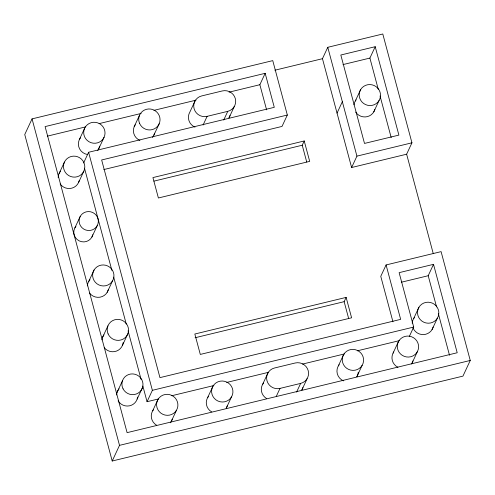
<?xml version="1.0" encoding="UTF-8"?>
<svg xmlns="http://www.w3.org/2000/svg" width="495" height="495" viewBox="0 0 495 495"><rect width="100%" height="100%" fill="white"/><g stroke="black" fill="none" stroke-linecap="round" stroke-linejoin="round"><path stroke-width="0.74" d="M103.826 169.556L282.02 126.423L287.329 115.032L272.757 60.625L32.051 118.88L24.75 134.541L112.21 461.012L462.949 376.12L470.25 360.459L441.095 251.633L386.081 264.949L380.766 276.34L392.95 321.806M59.122 173.473L64.437 162.088M79.349 139.596L84.664 128.211M83.599 162.991L88.599 152.274L274.286 107.328L265.172 73.322L45.101 126.59L127.097 432.649L457.201 352.749L433.515 264.336L399.131 272.658L413.702 327.065L409.328 336.445M78.532 182.575L83.841 171.183A10.717 10.457 25 0 0 73.13 156.16A10.717 10.457 25 0 0 65.439 172.557A10.717 10.457 25 0 0 83.841 171.183M98.746 148.723L104.055 137.332A10.717 10.457 25 0 0 93.363 122.296A10.717 10.457 25 0 0 85.654 138.68A10.717 10.457 25 0 0 104.055 137.332M74.887 227.855L80.196 216.463M134.238 126.565L139.553 115.174M91.922 237.018L97.237 225.627A9.671 9.436 25 0 0 88.345 211.569A9.671 9.436 25 0 0 80.567 225.943A9.671 9.436 25 0 0 97.237 225.627M153.889 135.123L159.204 123.738M88.766 281.383L94.075 269.992M195.166 100.689L189.857 112.08A10.717 10.457 25 0 0 194.974 127.141M107.198 292.316L112.507 280.925A10.717 10.457 25 0 0 103.344 264.955A10.717 10.457 25 0 0 94.025 280.492A10.717 10.457 25 0 0 112.507 280.925M102.62 337.25L107.929 325.858M203.068 125.049L207.127 116.344L227.756 111.344A10.717 10.457 25 0 0 235.342 98.647A10.717 10.457 25 0 0 222.292 90.944L201.663 95.937A10.717 10.457 25 0 0 194.077 108.634A10.717 10.457 25 0 0 207.127 116.344M223.697 120.056L227.756 111.344M122.494 345.269L127.809 333.877M234.253 106.592L228.944 117.983A10.717 10.457 25 0 0 230.014 115.471M266.595 109.847L259.863 84.713L265.172 73.322M117.092 392.312L122.407 380.927M137.171 399.026L142.486 387.635M112.21 461.012L119.512 445.351L32.051 118.88M158.326 398.982L147.058 401.711L152.373 390.32L88.599 152.274M152.701 410.77L158.016 399.378M406.63 154.205L351.617 167.52L322.462 58.695L327.77 47.303L382.79 33.988L411.945 142.814L406.63 154.205L433.187 253.335M171.159 421.666L176.468 410.275A10.717 10.457 25 0 0 167.273 394.329A10.717 10.457 25 0 0 157.985 409.879A10.717 10.457 25 0 0 176.468 410.275M306.721 161.995L302.235 145.239L304.227 140.964L152.924 177.587L158.394 197.988L309.691 161.37L304.227 140.964M337.039 113.108L342.348 101.716M207.721 397.454L213.029 386.063M378.254 89.286L369.895 58.076L375.21 46.691L340.82 55.013L364.506 143.432L398.896 135.104L375.21 46.691M355.317 100.999L360.632 89.614M231.487 396.959A10.717 10.457 25 0 1 213.005 396.563A10.717 10.457 25 0 1 222.292 381.008A10.717 10.457 25 0 1 231.487 396.959L226.178 408.35A10.717 10.457 25 0 0 227.248 405.838M373.775 111.895L379.083 100.51A10.717 10.457 25 0 0 369.889 84.558A10.717 10.457 25 0 0 360.601 100.114A10.717 10.457 25 0 0 379.083 100.51M351.617 167.52L356.926 156.129L327.77 47.303M262.74 384.139L268.049 372.747M276.26 396.439L280.009 388.396L300.644 383.402A10.717 10.457 25 0 0 308.224 370.706A10.717 10.457 25 0 0 295.175 362.996L274.546 367.989A10.717 10.457 25 0 0 266.96 380.692A10.717 10.457 25 0 0 280.009 388.396M296.579 392.114L300.644 383.402M307.135 378.65L301.826 390.041A10.717 10.457 25 0 0 302.897 387.529M348.629 318.427L344.143 301.672L346.135 297.396L194.832 334.02L200.302 354.42L351.599 317.802L346.135 297.396M338.388 365.824L343.697 354.439M362.154 365.335A10.717 10.457 25 0 1 343.672 364.939A10.717 10.457 25 0 1 352.954 349.383A10.717 10.457 25 0 1 362.154 365.335L356.839 376.72A10.717 10.457 25 0 0 358.262 372.184M436.565 306.931L428.206 275.721L433.515 264.336M393.067 353.121L398.376 341.736M413.628 318.644L418.937 307.253M412.199 362.792L417.508 351.4A10.717 10.457 25 0 0 407.261 336.074A10.717 10.457 25 0 0 399.063 352.223A10.717 10.457 25 0 0 417.508 351.4M432.079 329.54L437.394 318.155A10.717 10.457 25 0 0 428.194 302.204A10.717 10.457 25 0 0 418.906 317.759A10.717 10.457 25 0 0 437.394 318.155M274.88 70.216L322.462 58.695M47.303 136.162L85.61 126.887M99.13 123.614L141.186 113.435M153.957 110.342L196.02 100.163M229.067 92.163L259.863 84.713M342.986 64.591L369.895 58.076M287.329 115.032L101.648 159.978L159.953 377.623L400.653 319.362L386.081 264.949M153.933 181.133L302.235 145.239M356.926 156.129L411.945 142.814M401.29 282.237L428.206 275.721M195.092 337.745L344.143 301.672M152.373 390.32L413.702 327.065M171.839 395.709L213.896 385.531M226.661 382.443L268.717 372.265M302.507 364.085L344.563 353.906M357.328 350.819L399.385 340.64M119.512 445.351L470.25 360.459M380.049 95.974L391.192 137.579M438.353 313.62L449.503 355.224M84.484 168.139L111.876 270.375M113.677 277.089L126.268 324.101M128.069 330.821L141.063 379.325M142.863 386.038L147.058 401.711M374.845 109.389A10.717 10.457 25 0 1 355.657 112.093M353.968 104.853A10.717 10.457 25 0 1 356.097 99.872M172.229 419.154A10.717 10.457 25 0 1 170.379 422.792M156.569 425.199A10.717 10.457 25 0 1 153.481 409.643M211.588 411.877A10.717 10.457 25 0 1 208.5 396.328M343.505 380.89A10.717 10.457 25 0 1 339.168 364.697M412.941 360.88A10.717 10.457 25 0 1 411.5 363.967M397.9 367.284A10.717 10.457 25 0 1 393.766 351.945M266.607 398.562A10.717 10.457 25 0 1 263.519 383.012M433.156 327.034A10.717 10.457 25 0 1 412.985 327.9M412.205 323.179A10.717 10.457 25 0 1 414.408 317.518M139.906 140.438A10.717 10.457 25 0 1 135.24 124.771M154.514 133.167A10.717 10.457 25 0 1 152.479 137.462M99.569 146.118A10.717 10.457 25 0 1 97.688 150.486M87.256 154.477A10.717 10.457 25 0 1 80.407 137.839M137.61 397.039A10.587 10.327 25 0 1 118.095 400.839M116.603 394.973A10.587 10.327 25 0 1 119.091 388.81M123.162 342.614A10.717 10.457 25 0 1 104.222 347.663M101.951 339.898A10.717 10.457 25 0 1 103.962 334.874M108.275 289.804A10.717 10.457 25 0 1 89.484 293.04M87.337 285.912A10.717 10.457 25 0 1 89.991 279.731M92.794 234.71A9.671 9.436 25 0 1 79.194 240.879A9.671 9.436 25 0 1 75.927 226.32M79.212 180.638A10.717 10.457 25 0 1 60.13 183.948M58.163 177.445A10.717 10.457 25 0 1 60.6 171.177M108.096 333.902A10.717 10.457 25 0 0 126.466 336.254A10.717 10.457 25 0 0 119.048 319.454A10.717 10.457 25 0 0 108.096 333.902M139.485 123.212A10.717 10.457 25 0 0 157.787 126.07A10.717 10.457 25 0 0 150.851 109.079A10.717 10.457 25 0 0 139.485 123.212M123.069 388.847A10.587 10.327 25 0 0 141.31 390.06A10.587 10.327 25 0 0 132.957 373.929A10.587 10.327 25 0 0 123.069 388.847"/></g></svg>
